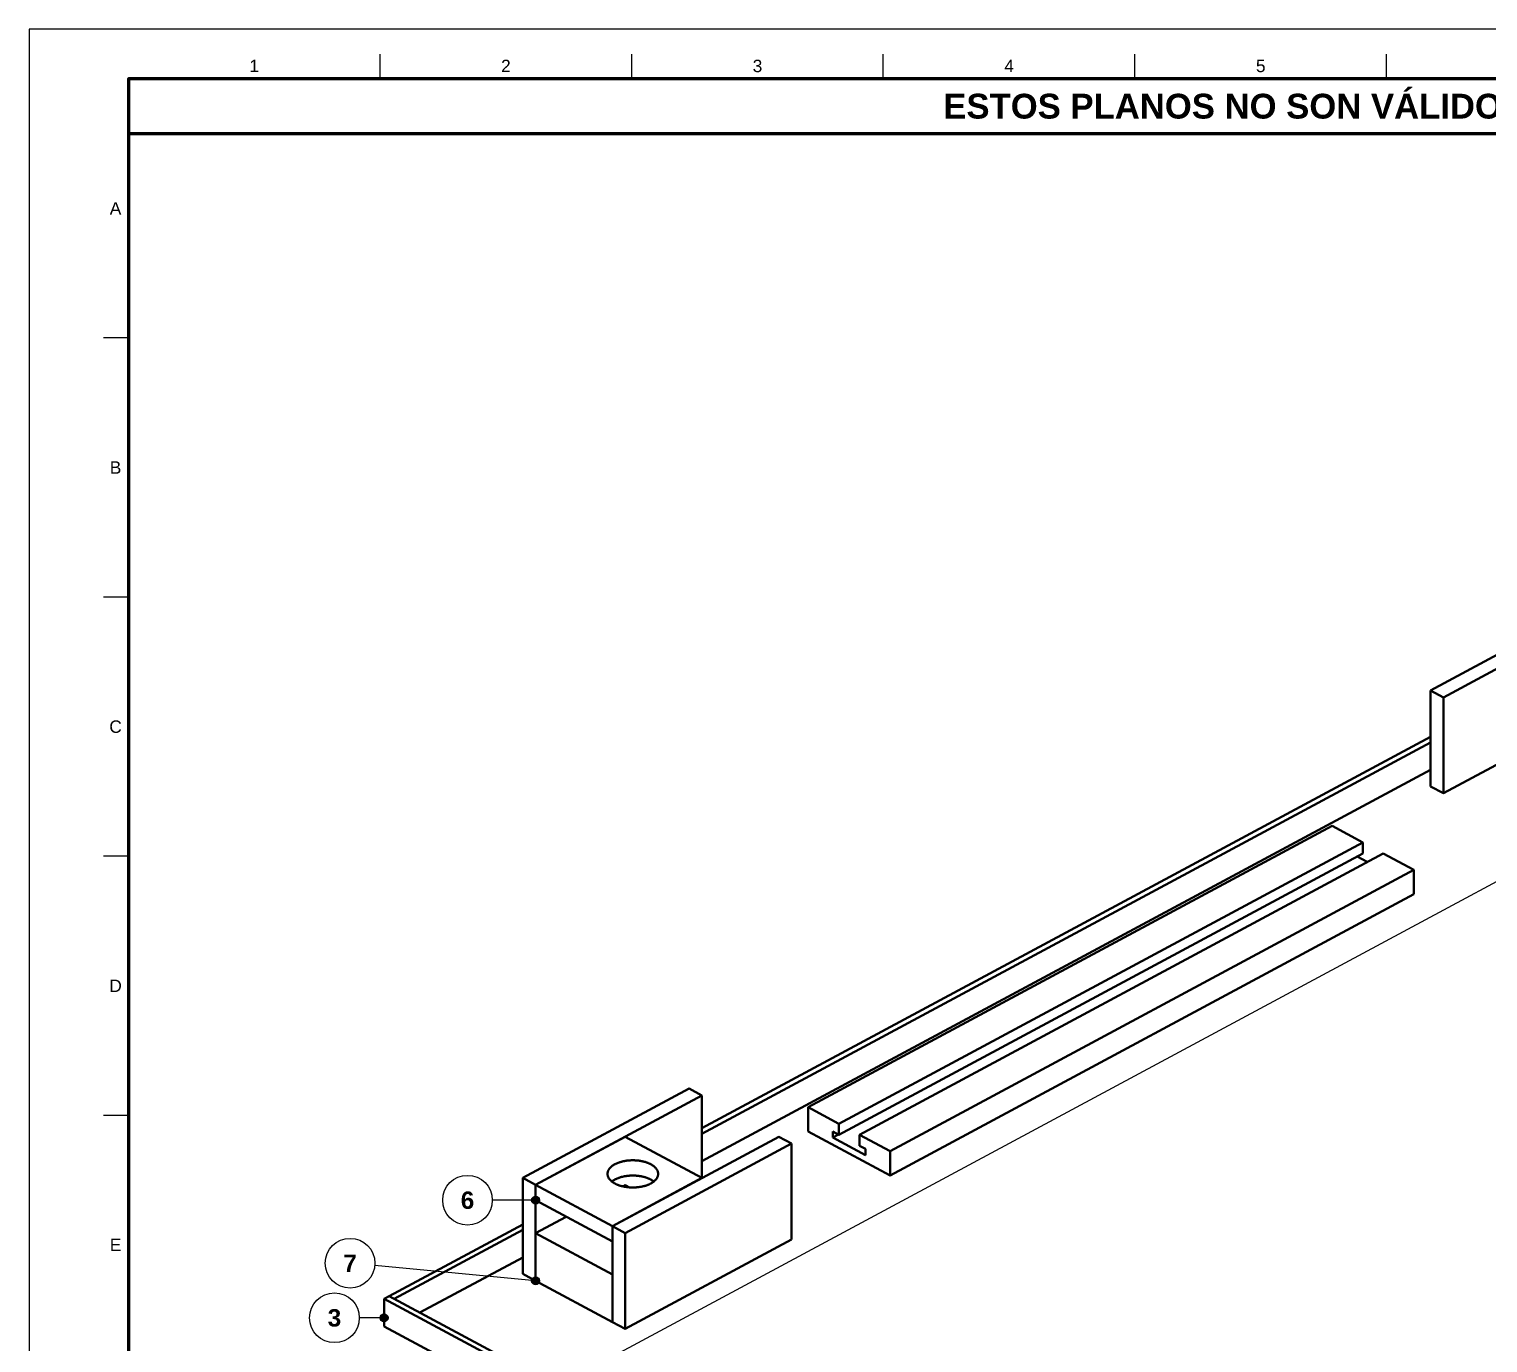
# Model space of a CAD drawing. Header units: millimetres. Extents: x 0 to 841, y 0 to 594.
# Drawn here: x 0 to 293.8, y 329.5 to 594 of the extents above; entities that cross this region are included whole.
import ezdxf
from ezdxf.enums import TextEntityAlignment as Align

# ---------------------------------------------------------------- set-up
doc = ezdxf.new("R2010")
doc.units = ezdxf.units.MM
for name, color, linetype, lineweight in [('ACH', 7, 'CONTINUOUS', 13), ('COTA', 7, 'CONTINUOUS', 25), ('FINA', 7, 'CONTINUOUS', 25), ('MARCO', 7, 'CONTINUOUS', 70), ('TXT', 7, 'CONTINUOUS', 25), ('VIS', 7, 'CONTINUOUS', 50)]:
    doc.layers.add(name, color=color, linetype=linetype, lineweight=lineweight)
doc.styles.add('STD', font='LiberationSans-Regular.ttf')
doc.styles.add('STDB', font='LiberationSans-Bold.ttf')

msp = doc.modelspace()

# ---------------------------------------------------------------- hatches: boundary and pattern name
at = {"layer": 'ACH'}
h = msp.add_hatch(color=7, dxfattribs=at)
h.dxf.hatch_style = 1
h.paths.add_polyline_path([(102.81, 358.19), (102.58, 358.76), (102.01, 358.99), (101.45, 358.76), (101.21, 358.19), (101.45, 357.63), (102.01, 357.39), (102.58, 357.63)])
h = msp.add_hatch(color=7, dxfattribs=at)
h.dxf.hatch_style = 1
h.paths.add_polyline_path([(102.81, 341.95), (102.58, 342.52), (102.01, 342.75), (101.45, 342.52), (101.21, 341.95), (101.45, 341.39), (102.01, 341.15), (102.58, 341.39)])
h = msp.add_hatch(color=7, dxfattribs=at)
h.dxf.hatch_style = 1
h.paths.add_polyline_path([(72.3, 334.5), (72.07, 335.07), (71.5, 335.3), (70.93, 335.07), (70.7, 334.5), (70.93, 333.93), (71.5, 333.7), (72.07, 333.93)])

# ---------------------------------------------------------------- linework, layer by layer
at = {"layer": 'COTA'}
for p, q in [((102.01, 358.19), (93.3, 358.19)), ((102.01, 341.95), (69.63, 345.03)), ((71.5, 334.5), (66.5, 334.5))]:
    msp.add_line(p, q, dxfattribs=at)
for centre in [(102.01, 358.19), (102.01, 341.95), (71.5, 334.5)]:
    msp.add_circle(centre, 0.8, dxfattribs=at)
at = {"layer": 'FINA'}
for p, q in [((70.69, 584), (70.69, 589)), ((121.38, 584), (121.38, 589)), ((172.06, 584), (172.06, 589)), ((222.75, 584), (222.75, 589)), ((273.44, 584), (273.44, 589)), ((20, 531.82), (15, 531.82)), ((20, 479.64), (15, 479.64)), ((20, 427.45), (15, 427.45)), ((20, 375.27), (15, 375.27))]:
    msp.add_line(p, q, dxfattribs=at)
msp.add_lwpolyline([(0, 0), (841, 0), (841, 594), (0, 594)], close=True, dxfattribs=at)
for points in [[(315.82, 478.83), (282.3, 460.84)], [(318.39, 477.45), (284.88, 459.45)], [(282.3, 441.52), (282.3, 460.84)], [(282.3, 460.84), (284.88, 459.45)], [(284.88, 440.13), (284.88, 459.45)], [(135.53, 372.68), (282.3, 451.48)], [(135.53, 371.58), (282.3, 450.38)], [(300.35, 448.44), (284.88, 440.13)], [(106.33, 320.71), (335.5, 443.75)], [(135.53, 366.04), (282.3, 444.84)], [(282.3, 441.52), (284.88, 440.13)], [(156.93, 376.91), (262.45, 433.57)], [(262.45, 433.57), (268.64, 430.24)], [(163.11, 373.59), (268.64, 430.24)], [(268.64, 430.24), (268.64, 428.03)], [(163.11, 371.38), (268.64, 428.03)], [(167.24, 371.38), (272.76, 428.03)], [(267.49, 427.42), (269.55, 426.31)], [(272.76, 428.03), (278.95, 424.71)], [(173.43, 368.05), (278.95, 424.71)], [(278.95, 419.79), (278.95, 424.71)], [(173.43, 363.13), (278.95, 419.79)], [(99.43, 362.66), (132.95, 380.65)], [(102.01, 361.27), (135.53, 379.27)], [(135.53, 379.27), (132.95, 380.65)], [(135.53, 362.66), (135.53, 379.27)], [(156.93, 371.99), (156.93, 376.91)], [(156.93, 376.91), (163.11, 373.59)], [(163.11, 373.59), (163.11, 371.38)], [(102.01, 361.27), (120.06, 370.96)], [(117.48, 352.97), (151, 370.96)], [(135.53, 362.66), (120.06, 370.96)], [(153.57, 369.58), (151, 370.96)], [(156.93, 371.99), (173.43, 363.13)], [(161.88, 372.04), (161.88, 370.81)], [(161.88, 372.04), (163.11, 371.38)], [(161.88, 370.81), (163.02, 371.42)], [(161.88, 370.81), (168.48, 367.27)], [(167.24, 371.38), (173.43, 368.05)], [(167.24, 371.38), (167.24, 369.16)], [(120.06, 351.58), (153.57, 369.58)], [(153.57, 350.26), (153.57, 369.58)], [(167.24, 369.16), (168.48, 368.5)], [(168.48, 368.5), (168.48, 367.27)], [(173.43, 363.13), (173.43, 368.05)], [(116.5, 363.49), (116.51, 363.61), (116.52, 363.73), (116.55, 363.84), (116.58, 363.96), (116.62, 364.07), (116.67, 364.18), (116.73, 364.29), (116.79, 364.39), (116.86, 364.49), (116.93, 364.59), (117.01, 364.68), (117.1, 364.77), (117.18, 364.85), (117.27, 364.93), (117.36, 365.01), (117.46, 365.08), (117.56, 365.16), (117.66, 365.22), (117.76, 365.29), (117.86, 365.35), (117.97, 365.41), (118.08, 365.47), (118.18, 365.52), (118.29, 365.57), (118.4, 365.62), (118.52, 365.67), (118.63, 365.71), (118.74, 365.75), (118.86, 365.79), (118.97, 365.83), (119.09, 365.87), (119.2, 365.9), (119.32, 365.94), (119.44, 365.97), (119.55, 365.99), (119.67, 366.02), (119.79, 366.05), (119.91, 366.07), (120.03, 366.09), (120.15, 366.11), (120.27, 366.13), (120.39, 366.15), (120.51, 366.16), (120.63, 366.18), (120.75, 366.19), (120.87, 366.2), (120.99, 366.21), (121.11, 366.21), (121.23, 366.22), (121.35, 366.22), (121.47, 366.23), (121.59, 366.23), (121.71, 366.23), (121.83, 366.22), (121.95, 366.22), (122.07, 366.21), (122.19, 366.21), (122.32, 366.2), (122.44, 366.19), (122.56, 366.18), (122.68, 366.17), (122.8, 366.15), (122.92, 366.13), (123.04, 366.12), (123.16, 366.1), (123.27, 366.08), (123.39, 366.05), (123.51, 366.03), (123.63, 366), (123.75, 365.97), (123.86, 365.94), (123.98, 365.91), (124.1, 365.88), (124.21, 365.84), (124.33, 365.8), (124.44, 365.76), (124.55, 365.72), (124.67, 365.68), (124.78, 365.63), (124.89, 365.58), (125, 365.53), (125.11, 365.48), (125.22, 365.42)], [(125.22, 365.42), (125.32, 365.36), (125.43, 365.3), (125.53, 365.24), (125.63, 365.17), (125.73, 365.1), (125.83, 365.02), (125.92, 364.95), (126.02, 364.87), (126.1, 364.78), (126.19, 364.69), (126.27, 364.6), (126.34, 364.5), (126.42, 364.4), (126.48, 364.3), (126.54, 364.19), (126.59, 364.08), (126.63, 363.97), (126.67, 363.85), (126.69, 363.73), (126.71, 363.61), (126.71, 363.49)], [(102.01, 361.27), (99.43, 362.66)], [(99.43, 343.34), (99.43, 362.66)], [(126.71, 363.49), (126.71, 363.37), (126.69, 363.25), (126.67, 363.13), (126.63, 363.01), (126.59, 362.9), (126.54, 362.79), (126.49, 362.69), (126.43, 362.58), (126.36, 362.48), (126.28, 362.39), (126.21, 362.3), (126.12, 362.21), (126.04, 362.13), (125.95, 362.05), (125.86, 361.97), (125.76, 361.89), (125.66, 361.82), (125.57, 361.76), (125.46, 361.69), (125.36, 361.63), (125.26, 361.57), (125.15, 361.51), (125.04, 361.46), (124.94, 361.41), (124.83, 361.36), (124.72, 361.31), (124.6, 361.27), (124.49, 361.23), (124.38, 361.18), (124.27, 361.15), (124.15, 361.11), (124.04, 361.08), (123.92, 361.04), (123.8, 361.01), (123.69, 360.98), (123.57, 360.96), (123.45, 360.93), (123.34, 360.91), (123.22, 360.89), (123.1, 360.87), (122.98, 360.85), (122.86, 360.83), (122.74, 360.81), (122.62, 360.8), (122.5, 360.79), (122.39, 360.78), (122.27, 360.77), (122.15, 360.76), (122.03, 360.75), (121.91, 360.75), (121.79, 360.75), (121.67, 360.75), (121.55, 360.75), (121.43, 360.75), (121.31, 360.75), (121.19, 360.75), (121.07, 360.76), (120.95, 360.77), (120.83, 360.78), (120.71, 360.79), (120.59, 360.8), (120.47, 360.81), (120.35, 360.83), (120.23, 360.85), (120.11, 360.87), (119.99, 360.89), (119.88, 360.91), (119.76, 360.93), (119.64, 360.96), (119.52, 360.98), (119.41, 361.01), (119.29, 361.04), (119.18, 361.08), (119.06, 361.11), (118.95, 361.15), (118.83, 361.18), (118.72, 361.23), (118.61, 361.27), (118.5, 361.31), (118.38, 361.36), (118.28, 361.41), (118.17, 361.46), (118.06, 361.51), (117.95, 361.57), (117.85, 361.63), (117.75, 361.69), (117.65, 361.76), (117.55, 361.82), (117.45, 361.89), (117.35, 361.97), (117.26, 362.05), (117.17, 362.13), (117.09, 362.21), (117.01, 362.3), (116.93, 362.39), (116.85, 362.48), (116.79, 362.58), (116.72, 362.69), (116.67, 362.79), (116.62, 362.9), (116.58, 363.01), (116.54, 363.13), (116.52, 363.25), (116.51, 363.37), (116.5, 363.49)], [(117.38, 361.95), (117.48, 362.02), (117.57, 362.09), (117.67, 362.16), (117.78, 362.22), (117.88, 362.28), (117.99, 362.34), (118.09, 362.4), (118.2, 362.45), (118.31, 362.5), (118.42, 362.55), (118.53, 362.6), (118.64, 362.64), (118.76, 362.68), (118.87, 362.72), (118.99, 362.76), (119.1, 362.8), (119.22, 362.83), (119.33, 362.86), (119.45, 362.89), (119.57, 362.92), (119.68, 362.95), (119.8, 362.97), (119.92, 363), (120.04, 363.02), (120.16, 363.04), (120.28, 363.06), (120.4, 363.07), (120.52, 363.09), (120.64, 363.1), (120.76, 363.11), (120.88, 363.12), (121, 363.13), (121.12, 363.14), (121.24, 363.14), (121.36, 363.15), (121.48, 363.15), (121.6, 363.15), (121.72, 363.15), (121.84, 363.15), (121.96, 363.14), (122.08, 363.14), (122.2, 363.13), (122.32, 363.12), (122.44, 363.11), (122.56, 363.1), (122.68, 363.09), (122.8, 363.07), (122.92, 363.06), (123.04, 363.04), (123.16, 363.02), (123.28, 363), (123.4, 362.98), (123.52, 362.95), (123.63, 362.92), (123.75, 362.9), (123.87, 362.87), (123.98, 362.83), (124.1, 362.8), (124.21, 362.77), (124.33, 362.73), (124.44, 362.69), (124.56, 362.65), (124.67, 362.6), (124.78, 362.56), (124.89, 362.51), (125, 362.46), (125.11, 362.4), (125.22, 362.35)], [(117.48, 352.97), (135.53, 362.66)], [(125.22, 362.35), (125.32, 362.29), (125.43, 362.23), (125.53, 362.16), (125.63, 362.09), (125.73, 362.02), (125.83, 361.95)], [(102.01, 341.95), (102.01, 361.27)], [(117.48, 352.97), (102.01, 361.27)], [(102.01, 358.19), (102.01, 361.27)], [(119.56, 360.97), (120.06, 361.24)], [(120.94, 360.77), (120.06, 361.24)], [(117.48, 349.89), (102.01, 358.19)], [(72.53, 338.86), (99.43, 353.3)], [(102.01, 351.55), (108.2, 354.87)], [(120.06, 351.58), (117.48, 352.97)], [(117.48, 333.65), (117.48, 352.97)], [(117.48, 349.89), (117.48, 352.97)], [(73.56, 338.31), (99.43, 352.2)], [(117.48, 343.25), (102.01, 351.55)], [(102.01, 341.95), (102.01, 351.55)], [(120.06, 332.26), (120.06, 351.58)], [(120.06, 332.26), (153.57, 350.26)], [(78.72, 335.54), (99.43, 346.66)], [(102.01, 341.95), (99.43, 343.34)], [(117.48, 333.65), (102.01, 341.95)], [(117.48, 333.65), (117.48, 343.25)], [(71.5, 338.31), (72.53, 338.86)], [(71.5, 332.77), (71.5, 338.31)], [(71.5, 338.31), (335.5, 196.57)], [(72.53, 338.86), (336.53, 197.12)], [(72.53, 338.86), (73.56, 338.31)], [(71.5, 332.77), (335.5, 191.03)], [(120.06, 332.26), (117.48, 333.65)]]:
    msp.add_lwpolyline(points, dxfattribs=at)
for centre in [(88.3, 358.19), (64.65, 345.5), (61.5, 334.5)]:
    msp.add_circle(centre, 5, dxfattribs=at)
at = {"layer": 'MARCO'}
for points in [[(20, 10), (831, 10), (831, 584), (20, 584)], [(20, 573), (831, 573), (831, 584), (20, 584)]]:
    msp.add_lwpolyline(points, close=True, dxfattribs=at)
at = {"layer": 'VIS'}
for points in [[(315.82, 478.83), (282.3, 460.84)], [(318.39, 477.45), (284.88, 459.45)], [(282.3, 441.52), (282.3, 460.84)], [(282.3, 460.84), (284.88, 459.45)], [(284.88, 440.13), (284.88, 459.45)], [(135.53, 372.68), (282.3, 451.48)], [(135.53, 371.58), (282.3, 450.38)], [(300.35, 448.44), (284.88, 440.13)], [(135.53, 366.04), (282.3, 444.84)], [(282.3, 441.52), (284.88, 440.13)], [(156.93, 376.91), (262.45, 433.57)], [(262.45, 433.57), (268.64, 430.24)], [(163.11, 373.59), (268.64, 430.24)], [(268.64, 430.24), (268.64, 428.03)], [(163.11, 371.38), (268.64, 428.03)], [(167.24, 371.38), (272.76, 428.03)], [(267.49, 427.42), (269.55, 426.31)], [(272.76, 428.03), (278.95, 424.71)], [(173.43, 368.05), (278.95, 424.71)], [(278.95, 419.79), (278.95, 424.71)], [(173.43, 363.13), (278.95, 419.79)], [(99.43, 362.66), (132.95, 380.65)], [(102.01, 361.27), (135.53, 379.27)], [(135.53, 379.27), (132.95, 380.65)], [(135.53, 362.66), (135.53, 379.27)], [(156.93, 371.99), (156.93, 376.91)], [(156.93, 376.91), (163.11, 373.59)], [(163.11, 373.59), (163.11, 371.38)], [(102.01, 361.27), (120.06, 370.96)], [(117.48, 352.97), (151, 370.96)], [(135.53, 362.66), (120.06, 370.96)], [(153.57, 369.58), (151, 370.96)], [(156.93, 371.99), (173.43, 363.13)], [(161.88, 372.04), (161.88, 370.81)], [(161.88, 372.04), (163.11, 371.38)], [(161.88, 370.81), (163.02, 371.42)], [(161.88, 370.81), (168.48, 367.27)], [(167.24, 371.38), (173.43, 368.05)], [(167.24, 371.38), (167.24, 369.16)], [(120.06, 351.58), (153.57, 369.58)], [(153.57, 350.26), (153.57, 369.58)], [(167.24, 369.16), (168.48, 368.5)], [(168.48, 368.5), (168.48, 367.27)], [(173.43, 363.13), (173.43, 368.05)], [(116.5, 363.49), (116.51, 363.61), (116.52, 363.73), (116.55, 363.84), (116.58, 363.96), (116.62, 364.07), (116.67, 364.18), (116.73, 364.29), (116.79, 364.39), (116.86, 364.49), (116.93, 364.59), (117.01, 364.68), (117.1, 364.77), (117.18, 364.85), (117.27, 364.93), (117.36, 365.01), (117.46, 365.08), (117.56, 365.16), (117.66, 365.22), (117.76, 365.29), (117.86, 365.35), (117.97, 365.41), (118.08, 365.47), (118.18, 365.52), (118.29, 365.57), (118.4, 365.62), (118.52, 365.67), (118.63, 365.71), (118.74, 365.75), (118.86, 365.79), (118.97, 365.83), (119.09, 365.87), (119.2, 365.9), (119.32, 365.94), (119.44, 365.97), (119.55, 365.99), (119.67, 366.02), (119.79, 366.05), (119.91, 366.07), (120.03, 366.09), (120.15, 366.11), (120.27, 366.13), (120.39, 366.15), (120.51, 366.16), (120.63, 366.18), (120.75, 366.19), (120.87, 366.2), (120.99, 366.21), (121.11, 366.21), (121.23, 366.22), (121.35, 366.22), (121.47, 366.23), (121.59, 366.23), (121.71, 366.23), (121.83, 366.22), (121.95, 366.22), (122.07, 366.21), (122.19, 366.21), (122.32, 366.2), (122.44, 366.19), (122.56, 366.18), (122.68, 366.17), (122.8, 366.15), (122.92, 366.13), (123.04, 366.12), (123.16, 366.1), (123.27, 366.08), (123.39, 366.05), (123.51, 366.03), (123.63, 366), (123.75, 365.97), (123.86, 365.94), (123.98, 365.91), (124.1, 365.88), (124.21, 365.84), (124.33, 365.8), (124.44, 365.76), (124.55, 365.72), (124.67, 365.68), (124.78, 365.63), (124.89, 365.58), (125, 365.53), (125.11, 365.48), (125.22, 365.42)], [(125.22, 365.42), (125.32, 365.36), (125.43, 365.3), (125.53, 365.24), (125.63, 365.17), (125.73, 365.1), (125.83, 365.02), (125.92, 364.95), (126.02, 364.87), (126.1, 364.78), (126.19, 364.69), (126.27, 364.6), (126.34, 364.5), (126.42, 364.4), (126.48, 364.3), (126.54, 364.19), (126.59, 364.08), (126.63, 363.97), (126.67, 363.85), (126.69, 363.73), (126.71, 363.61), (126.71, 363.49)], [(102.01, 361.27), (99.43, 362.66)], [(99.43, 343.34), (99.43, 362.66)], [(126.71, 363.49), (126.71, 363.37), (126.69, 363.25), (126.67, 363.13), (126.63, 363.01), (126.59, 362.9), (126.54, 362.79), (126.49, 362.69), (126.43, 362.58), (126.36, 362.48), (126.28, 362.39), (126.21, 362.3), (126.12, 362.21), (126.04, 362.13), (125.95, 362.05), (125.86, 361.97), (125.76, 361.89), (125.66, 361.82), (125.57, 361.76), (125.46, 361.69), (125.36, 361.63), (125.26, 361.57), (125.15, 361.51), (125.04, 361.46), (124.94, 361.41), (124.83, 361.36), (124.72, 361.31), (124.6, 361.27), (124.49, 361.23), (124.38, 361.18), (124.27, 361.15), (124.15, 361.11), (124.04, 361.08), (123.92, 361.04), (123.8, 361.01), (123.69, 360.98), (123.57, 360.96), (123.45, 360.93), (123.34, 360.91), (123.22, 360.89), (123.1, 360.87), (122.98, 360.85), (122.86, 360.83), (122.74, 360.81), (122.62, 360.8), (122.5, 360.79), (122.39, 360.78), (122.27, 360.77), (122.15, 360.76), (122.03, 360.75), (121.91, 360.75), (121.79, 360.75), (121.67, 360.75), (121.55, 360.75), (121.43, 360.75), (121.31, 360.75), (121.19, 360.75), (121.07, 360.76), (120.95, 360.77), (120.83, 360.78), (120.71, 360.79), (120.59, 360.8), (120.47, 360.81), (120.35, 360.83), (120.23, 360.85), (120.11, 360.87), (119.99, 360.89), (119.88, 360.91), (119.76, 360.93), (119.64, 360.96), (119.52, 360.98), (119.41, 361.01), (119.29, 361.04), (119.18, 361.08), (119.06, 361.11), (118.95, 361.15), (118.83, 361.18), (118.72, 361.23), (118.61, 361.27), (118.5, 361.31), (118.38, 361.36), (118.28, 361.41), (118.17, 361.46), (118.06, 361.51), (117.95, 361.57), (117.85, 361.63), (117.75, 361.69), (117.65, 361.76), (117.55, 361.82), (117.45, 361.89), (117.35, 361.97), (117.26, 362.05), (117.17, 362.13), (117.09, 362.21), (117.01, 362.3), (116.93, 362.39), (116.85, 362.48), (116.79, 362.58), (116.72, 362.69), (116.67, 362.79), (116.62, 362.9), (116.58, 363.01), (116.54, 363.13), (116.52, 363.25), (116.51, 363.37), (116.5, 363.49)], [(117.38, 361.95), (117.48, 362.02), (117.57, 362.09), (117.67, 362.16), (117.78, 362.22), (117.88, 362.28), (117.99, 362.34), (118.09, 362.4), (118.2, 362.45), (118.31, 362.5), (118.42, 362.55), (118.53, 362.6), (118.64, 362.64), (118.76, 362.68), (118.87, 362.72), (118.99, 362.76), (119.1, 362.8), (119.22, 362.83), (119.33, 362.86), (119.45, 362.89), (119.57, 362.92), (119.68, 362.95), (119.8, 362.97), (119.92, 363), (120.04, 363.02), (120.16, 363.04), (120.28, 363.06), (120.4, 363.07), (120.52, 363.09), (120.64, 363.1), (120.76, 363.11), (120.88, 363.12), (121, 363.13), (121.12, 363.14), (121.24, 363.14), (121.36, 363.15), (121.48, 363.15), (121.6, 363.15), (121.72, 363.15), (121.84, 363.15), (121.96, 363.14), (122.08, 363.14), (122.2, 363.13), (122.32, 363.12), (122.44, 363.11), (122.56, 363.1), (122.68, 363.09), (122.8, 363.07), (122.92, 363.06), (123.04, 363.04), (123.16, 363.02), (123.28, 363), (123.4, 362.98), (123.52, 362.95), (123.63, 362.92), (123.75, 362.9), (123.87, 362.87), (123.98, 362.83), (124.1, 362.8), (124.21, 362.77), (124.33, 362.73), (124.44, 362.69), (124.56, 362.65), (124.67, 362.6), (124.78, 362.56), (124.89, 362.51), (125, 362.46), (125.11, 362.4), (125.22, 362.35)], [(117.48, 352.97), (135.53, 362.66)], [(125.22, 362.35), (125.32, 362.29), (125.43, 362.23), (125.53, 362.16), (125.63, 362.09), (125.73, 362.02), (125.83, 361.95)], [(102.01, 341.95), (102.01, 361.27)], [(117.48, 352.97), (102.01, 361.27)], [(102.01, 358.19), (102.01, 361.27)], [(119.56, 360.97), (120.06, 361.24)], [(120.94, 360.77), (120.06, 361.24)], [(117.48, 349.89), (102.01, 358.19)], [(72.53, 338.86), (99.43, 353.3)], [(102.01, 351.55), (108.2, 354.87)], [(120.06, 351.58), (117.48, 352.97)], [(117.48, 333.65), (117.48, 352.97)], [(117.48, 349.89), (117.48, 352.97)], [(73.56, 338.31), (99.43, 352.2)], [(117.48, 343.25), (102.01, 351.55)], [(102.01, 341.95), (102.01, 351.55)], [(120.06, 332.26), (120.06, 351.58)], [(120.06, 332.26), (153.57, 350.26)], [(78.72, 335.54), (99.43, 346.66)], [(102.01, 341.95), (99.43, 343.34)], [(117.48, 333.65), (102.01, 341.95)], [(117.48, 333.65), (117.48, 343.25)], [(71.5, 338.31), (72.53, 338.86)], [(71.5, 332.77), (71.5, 338.31)], [(71.5, 338.31), (335.5, 196.57)], [(72.53, 338.86), (336.53, 197.12)], [(72.53, 338.86), (73.56, 338.31)], [(71.5, 332.77), (335.5, 191.03)], [(120.06, 332.26), (117.48, 333.65)]]:
    msp.add_lwpolyline(points, dxfattribs=at)

# ---------------------------------------------------------------- texts
at = {"layer": 'TXT'}
for s, height, style, p in [('1', 2.5, 'STD', (45.34, 586.6)), ('2', 2.5, 'STD', (96.03, 586.6)), ('3', 2.5, 'STD', (146.72, 586.6)), ('4', 2.5, 'STD', (197.41, 586.6)), ('5', 2.5, 'STD', (248.09, 586.6)), ('ESTOS PLANOS NO SON VÁLIDOS PARA FABRICACIÓN HASTA SU REVISIÓN Y APROBACIÓN POR UN INGENIERO CALCULISTA HABILITADO.', 5, 'STDB', (425.5, 578.5)), ('A', 2.5, 'STD', (17.4, 557.91)), ('B', 2.5, 'STD', (17.4, 505.73)), ('C', 2.5, 'STD', (17.4, 453.55)), ('D', 2.5, 'STD', (17.4, 401.36)), ('6', 3.5, 'STDB', (88.3, 358.19)), ('E', 2.5, 'STD', (17.4, 349.18)), ('7', 3.5, 'STDB', (64.65, 345.5)), ('3', 3.5, 'STDB', (61.5, 334.5))]:
    msp.add_text(s, height=height, dxfattribs=dict(at, style=style)).set_placement(p, align=Align.MIDDLE_CENTER)

doc.saveas('drawing.dxf')
